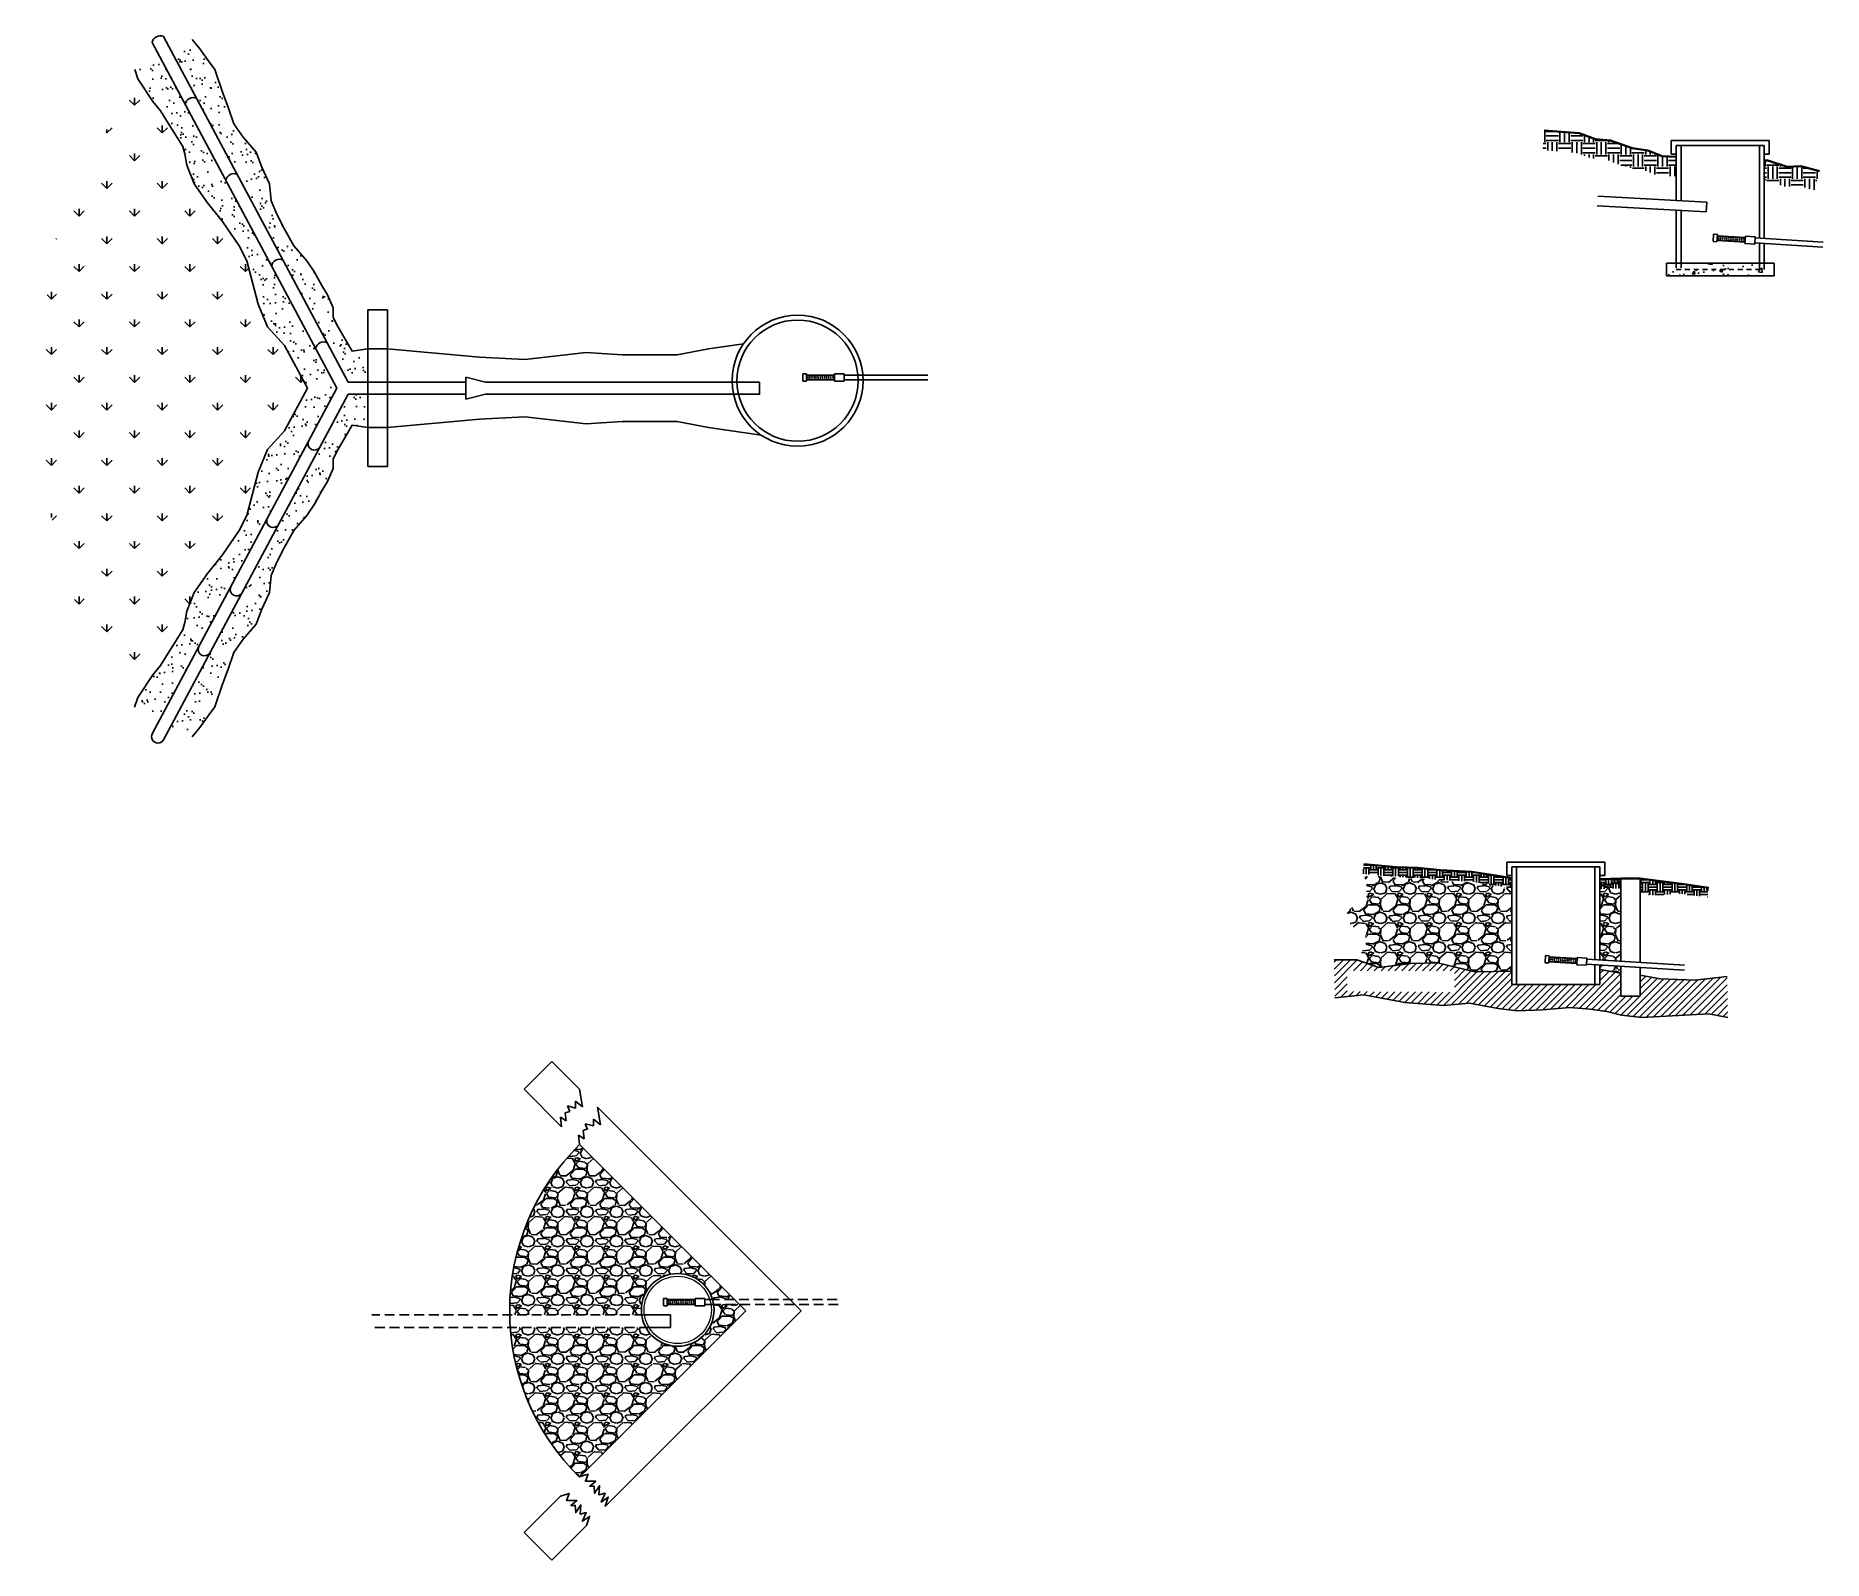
# Model space of a CAD drawing. Header units: feet. Extents: x 439.7 to 485.3, y 639.1 to 678.
import ezdxf

# ---------------------------------------------------------------- set-up
doc = ezdxf.new("R2010")
doc.units = ezdxf.units.FT
doc.header["$MEASUREMENT"] = 0
doc.linetypes.add('HIDDEN', pattern=[0.375, 0.25, -0.125])
doc.linetypes.add('HIDDEN2', pattern=[0.1875, 0.125, -0.0625])
doc.layers.add('2.Tblk.Text.User', color=7, linetype='Continuous', lineweight=18)
doc.layers.add('Ground', color=252, linetype='Continuous', lineweight=35)
for name, color, linetype in [('Antiseep Wall', 7, 'Continuous'), ('Collecter Drain', 7, 'Continuous'), ('Collector', 7, 'Continuous'), ('Collector Hatch', 254, 'Continuous'), ('Concrete Hatch', 252, 'Continuous'), ('Concrete Slab', 253, 'Continuous'), ('Earth Hatch', 252, 'Continuous'), ('Grass', 7, 'Continuous'), ('Gravel Hatch', 254, 'Continuous'), ('Spring Box', 7, 'Continuous'), ('Spring Box Hatch', 253, 'Continuous'), ('Trench', 252, 'Continuous')]:
    doc.layers.add(name, color=color, linetype=linetype)
pattern_1 = [(228.0128, (0.54, 0.75), (-5.999998674, -6.7500010062), [0.100902, -9.989316]), (184.9697, (0.4725, 0.675), (9.0000007886, 0.7499934803), [0.173151, -17.14194375]), (132.5104, (0.3, 0.66), (7.4999930388, -8.2500065054), [0.122091, -12.087024]), (267.2737, (0.0075, 0.4725), (0.7499970133, 15.0000002212), [0.1576785, -15.6101685]), (292.8337, (0, 0.315), (-3.750007429, 8.9999973088), [0.15461625, -15.30702975]), (357.2737, (0.06, 0.1725), (-15.0000002212, 0.7499970133), [0.1576785, -15.6101685]), (37.6942, (0.2175, 0.165), (-9.7500055092, -7.4999928039), [0.20852175, -20.64363675]), (72.2553, (0.3825, 0.2925), (5.250008072, 16.4999971734), [0.196866, -19.48974075]), (121.4296, (0.4425, 0.48), (-6.0000061756, 9.7499962774), [0.1582125, -15.66305475]), (175.2364, (0.36, 0.615), (8.2500007097, -0.7499936495), [0.180624, -8.85057225]), (222.3974, (0.18, 0.63), (-9.0000055133, -8.2499940615), [0.233586, -23.12503125]), (138.8141, (0.75, 0.465), (-5.25000221, 4.499997985), [0.07972575, -7.892883]), (171.4692, (0.69, 0.5175), (9.7499987136, -1.5000059325), [0.15167775, -15.01613325]), (225, (0.54, 0.54), (-8e-17, -0.75000023), [0.10606575, -0.954594]), (203.1986, (0.4875, 0.63), (3.749999798, 1.500000994), [0.0571185, -5.65471125]), (291.8014, (0.435, 0.6075), (-0.749999933, 2.250000205), [0.08077725, -3.9580965]), (30.9638, (0.465, 0.5325), (2.249998517, 1.500001863), [0.13119675, -4.24201725]), (161.5651, (0.5775, 0.6), (1.500000326, -0.7499988), [0.09486825, -2.27684025]), (16.3895, (0, 0.6075), (7.5000016488, 2.2499945324), [0.1329, -13.15713375]), (70.3462, (0.1275, 0.645), (-2.9999964355, -8.2500016017), [0.11149575, -11.038056]), (293.1986, (0.5775, 0.75), (-1.500000994, 3.749999798), [0.11423625, -5.5975935]), (343.6105, (0.6225, 0.645), (-7.5000016488, 2.2499945324), [0.1329, -13.15713375]), (339.444, (0, 0.1425), (-3.750001383, 1.499996997), [0.12816, -6.279843]), (294.7751, (0.12, 0.0975), (-3.749994142, 8.2500025664), [0.1073835, -10.63098225]), (66.8014, (0.585, 0), (1.500000994, 3.749999798), [0.11423625, -5.5975935]), (17.354, (0.63, 0.105), (-9.7500015143, -2.9999958767), [0.12572325, -12.446568]), (69.444, (0.2175, 0), (-1.499996997, -3.750001383), [0.06408, -6.343923]), (101.3099, (0.54, 0), (-0.749998224, 3.000000564), [0.0382425, -3.78602175]), (165.9638, (0.5325, 0.0375), (2.25000041, -0.749998543), [0.15461625, -2.9377125]), (186.009, (0.3825, 0.075), (7.4999998132, 0.7499994881), [0.1432875, -14.18544225]), (303.6901, (0.465, 0.465), (-0.750001, 1.49999967), [0.1081665, -2.59599675]), (353.1572, (0.525, 0.375), (12.7499995241, -1.5000059984), [0.1888455, -18.69567225]), (60.9454, (0.7125, 0.3525), (-3.0000000204, -5.2500002884), [0.077217, -7.6445055]), (90, (0.75, 0.42), (-0.75, 0.75), [0.045, -0.705]), (120.2564, (0.3675, 0.0975), (2.999996165, -5.250001842), [0.104193, -10.31514]), (48.0128, (0.315, 0.1875), (5.999998674, 6.7500010062), [0.201804, -9.888414]), (0, (0.45, 0.3375), (0.75, 0.75), [0.195, -0.555]), (325.3048, (0.645, 0.3375), (-7.4999956942, 5.2500064572), [0.1185855, -11.7399555]), (254.0546, (0.7425, 0.27), (-0.749999917, -3.000000095), [0.1092015, -5.350881]), (207.646, (0.7125, 0.165), (-14.2499968554, -7.5000057849), [0.17779875, -17.6021055]), (175.4261, (0.555, 0.0825), (-9.7500004187, 0.7499961009), [0.18809925, -18.6218055])]

msp = doc.modelspace()

# ---------------------------------------------------------------- hatches: boundary and pattern name
at = {"layer": 'Concrete Hatch'}
h = msp.add_hatch(dxfattribs=at)
h.set_pattern_fill('AR-CONC', color=256, scale=0.12, style=0)
h.set_pattern_definition([(50, (472.6087, 474.7174), (0.8607122, -0.0753026), [0.09, -0.99]), (355, (472.6087, 474.7174), (-0.1665016, 0.9026306), [0.072, -0.792]), (100.4514, (472.6804, 474.7111), (0.6942113, 0.8273275), [0.0764882, -0.8413705]), (46.1842, (472.6087, 474.9574), (1.280689, -0.198623), [0.135, -1.485]), (96.6356, (472.7154, 474.9408), (1.121595, 1.1689414), [0.114732, -1.262056]), (351.1842, (472.6087, 474.9574), (1.121594, 1.168942), [0.108, -1.188]), (21, (472.7287, 474.8974), (0.7162885, -0.4831427), [0.09, -0.99]), (326, (472.7287, 474.8974), (0.2919784, 0.87018), [0.072, -0.792]), (71.4514, (472.7884, 474.8571), (1.008267, 0.3870366), [0.0764882, -0.8413705]), (37.5, (472.6087, 474.71737), (0.01459183, 0.39947262), [0, -0.7824, 0, -0.804, 0, -0.795]), (7.5, (472.6087, 474.71737), (0.3156834, 0.4732941), [0, -0.4584, 0, -0.7644, 0, -0.303]), (327.5, (472.3411, 474.71737), (0.6405869, -0.02706585), [0, -0.3, 0, -0.936, 0, -1.242]), (317.5, (472.2211, 474.71737), (0.6998234, 0.120126), [0, -0.39, 0, -0.6216, 0, -0.882])])
h.paths.add_polyline_path([(484.05, 671.888), (484.05, 672.218), (481.3, 672.218), (481.3, 671.888)])
at = {"layer": 'Earth Hatch'}
h = msp.add_hatch(dxfattribs=at)
h.set_pattern_fill('EARTH', color=256, scale=1.25, style=0)
h.set_pattern_definition([(0, (472.6087, 474.71737), (0.3125, 0.3125), [0.3125, -0.3125]), (0, (472.6087, 474.83455), (0.3125, 0.3125), [0.3125, -0.3125]), (0, (472.6087, 474.95174), (0.3125, 0.3125), [0.3125, -0.3125]), (90, (472.64777, 474.9908), (-0.3125, 0.3125), [0.3125, -0.3125]), (90, (472.76496, 474.9908), (-0.3125, 0.3125), [0.3125, -0.3125]), (90, (472.88215, 474.9908), (-0.3125, 0.3125), [0.3125, -0.3125])])
h.paths.add_polyline_path([(481.193, 674.945), (480.828, 675.091), (480.426, 675.146), (479.879, 675.346), (479.496, 675.383), (479.076, 675.528), (478.182, 675.601), (478.142, 675.103), (478.972, 675.035), (479.389, 674.891), (479.768, 674.855), (480.305, 674.658), (480.699, 674.604), (481.086, 674.449), (481.55, 674.43), (481.55, 674.93)])
h.paths.add_polyline_path([(484.679, 674.187), (485.076, 674.08), (485.206, 674.562), (484.732, 674.69), (484.385, 674.672), (483.893, 674.836), (483.8, 674.836), (483.8, 674.336), (483.812, 674.336), (484.317, 674.167)])
h = msp.add_hatch(dxfattribs=at)
h.set_pattern_fill('EARTH', color=256, scale=0.75, style=0)
h.set_pattern_definition([(0, (472.6087, 474.71737), (0.1875, 0.1875), [0.1875, -0.1875]), (0, (472.6087, 474.78768), (0.1875, 0.1875), [0.1875, -0.1875]), (0, (472.6087, 474.858), (0.1875, 0.1875), [0.1875, -0.1875]), (90, (472.63215, 474.88143), (-0.1875, 0.1875), [0.1875, -0.1875]), (90, (472.70246, 474.88143), (-0.1875, 0.1875), [0.1875, -0.1875]), (90, (472.77277, 474.88143), (-0.1875, 0.1875), [0.1875, -0.1875])])
h.paths.add_polyline_path([(476.332, 656.683), (475.536, 656.722), (474.954, 656.78), (474.411, 656.8), (473.577, 656.877), (473.554, 656.628), (474.395, 656.55), (474.937, 656.531), (475.518, 656.473), (476.306, 656.434), (477.011, 656.32), (477.354, 656.267), (477.354, 656.52), (477.05, 656.567)])
h.paths.add_polyline_path([(480.135, 656.509), (479.604, 656.497), (479.604, 656.247), (480.111, 656.258), (480.135, 656.253)])
h.paths.add_polyline_path([(482.385, 656.276), (481.687, 656.373), (480.635, 656.509), (480.635, 656.146), (480.929, 656.083), (481.676, 656.122), (482.351, 656.029)])
at = {"layer": 'Grass'}
h = msp.add_hatch(dxfattribs=at)
h.set_pattern_fill('GRASS', color=256, style=0)
h.set_pattern_definition([(90, (472.6087, 474.7174), (-0.7071068, 0.7071068), [0.1875, -1.2267136]), (45, (472.6087, 474.7174), (-0.707107, 0.707107), [0.1875, -0.8125]), (135, (472.6087, 474.7174), (-0.707107, -0.707107), [0.1875, -0.8125])])
h.paths.add_polyline_path([(445.597, 670.593), (445.357, 671.168), (445.069, 672.27), (444.877, 672.653), (444.446, 673.276), (444.062, 673.755), (443.726, 674.235), (443.535, 674.714), (443.487, 675.001), (443.439, 675.193), (443.103, 675.72), (442.863, 676.103), (442.671, 676.343), (442.288, 676.918), (442.209, 677.154), (440.209, 672.863), (439.682, 669.584), (439.723, 666.993), (440.857, 662.985), (442.247, 661.008), (442.288, 661.13), (442.671, 661.705), (442.863, 661.945), (443.103, 662.328), (443.439, 662.855), (443.487, 663.047), (443.535, 663.334), (443.726, 663.813), (444.062, 664.292), (444.446, 664.771), (444.877, 665.394), (445.069, 665.778), (445.357, 666.88), (445.597, 667.455), (446.028, 667.934), (446.616, 669.024), (446.028, 670.114)])
at = {"layer": 'Gravel Hatch'}
h = msp.add_hatch(dxfattribs=at)
h.set_pattern_fill('AR-SAND', color=256, scale=0.25, style=0)
h.set_pattern_definition([(37.5, (472.6087, 474.71737), (-0.01574834, 0.48170594), [0, -0.38, 0, -0.425, 0, -0.40625]), (7.5, (472.6087, 474.71737), (0.4424442, 0.7055365), [0, -0.205, 0, -0.3425, 0, -0.13125]), (327.5, (472.3012, 474.71737), (0.7785355, 0.0014148), [0, -0.125, 0, -0.45, 0, -0.5875]), (317.5, (472.3012, 474.71737), (0.7515317, 0.219419), [0, -0.0625, 0, -0.295, 0, -0.3375])])
h.paths.add_polyline_path([(442.866, 677.446), (442.209, 677.154), (442.288, 676.918), (442.671, 676.343), (442.863, 676.103), (443.103, 675.72), (443.439, 675.193), (443.487, 675.001), (443.535, 674.714), (443.726, 674.235), (444.062, 673.755), (444.446, 673.276), (444.877, 672.653), (445.069, 672.27), (445.357, 671.168), (445.597, 670.593), (446.028, 670.114), (446.616, 669.024), (446.028, 667.934), (445.597, 667.455), (445.357, 666.88), (445.069, 665.778), (444.877, 665.394), (444.446, 664.771), (444.062, 664.292), (443.726, 663.813), (443.535, 663.334), (443.487, 663.047), (443.439, 662.855), (443.103, 662.328), (442.863, 661.945), (442.671, 661.705), (442.288, 661.13), (442.206, 660.885), (442.894, 660.655), (447.366, 669.024)])
h.paths.add_polyline_path([(447.131, 671.408), (446.987, 671.647), (446.796, 671.983), (446.604, 672.27), (446.268, 672.653), (446.028, 673.085), (445.837, 673.468), (445.693, 673.803), (445.645, 674.235), (445.453, 674.666), (445.309, 675.049), (444.973, 675.432), (444.734, 675.768), (444.59, 676.199), (444.446, 676.582), (444.254, 677.157), (444.11, 677.349), (443.87, 677.684), (443.678, 677.924), (443.139, 677.635), (447.657, 669.179), (448.157, 669.179), (448.157, 670.024), (447.755, 669.97), (447.371, 670.641), (447.275, 670.833), (447.275, 671.072)])
h.paths.add_polyline_path([(447.275, 667.215), (447.371, 667.407), (447.755, 668.077), (448.157, 668.024), (448.157, 668.868), (447.657, 668.868), (443.139, 660.412), (443.678, 660.124), (443.87, 660.364), (444.11, 660.699), (444.254, 660.891), (444.446, 661.466), (444.59, 661.849), (444.734, 662.28), (444.973, 662.615), (445.309, 662.999), (445.453, 663.382), (445.645, 663.813), (445.693, 664.244), (445.837, 664.58), (446.028, 664.963), (446.268, 665.394), (446.604, 665.778), (446.796, 666.065), (446.987, 666.4), (447.131, 666.64), (447.275, 666.975)])
h = msp.add_hatch(dxfattribs=at)
h.set_pattern_fill('GRAVEL', color=256, scale=0.75, style=0)
h.set_pattern_definition(pattern_1)
h.paths.add_polyline_path([(475.459, 654.357), (476.41, 654.125), (477.354, 654.144), (477.354, 656.259), (477.126, 656.271), (476.944, 656.311), (476.742, 656.344), (476.547, 656.396), (476.395, 656.421), (476.186, 656.43), (476.024, 656.436), (475.838, 656.433), (475.539, 656.448), (475.253, 656.491), (475.006, 656.509), (474.566, 656.518), (474.298, 656.536), (474.127, 656.548), (473.907, 656.573), (473.785, 656.576), (473.695, 656.562), (473.595, 656.55), (473.645, 656.386), (473.657, 655.997), (473.381, 655.871), (473.155, 655.658), (473.243, 655.319), (473.62, 655.08), (473.632, 654.829), (473.412, 654.432), (473.965, 654.241), (474.78, 654.338)])
h.paths.add_polyline_path([(480.135, 656.509), (479.604, 656.497), (479.604, 654.43), (480.135, 654.397)])
h.paths.add_polyline_path([(479.604, 654.304), (479.604, 654.191), (480.135, 654.091), (480.135, 654.272)])
h = msp.add_hatch(dxfattribs=at)
h.set_pattern_fill('GRAVEL', color=256, scale=0.75, style=0)
h.set_pattern_definition(pattern_1)
h.paths.add_polyline_path([(456.958, 645.762), (457.518, 645.762), (453.562, 649.718, 0.205756), (451.78, 645.377), (455.147, 645.377, -0.033492), (455.139, 645.501, -0.866812)])
h.paths.add_polyline_path([(451.795, 645.047, 0.182435), (453.556, 641.238), (453.572, 641.243), (457.805, 645.475), (457.643, 645.637), (456.985, 645.637, -0.036748), (456.995, 645.501, -0.772353), (455.258, 645.047)])
at = {"layer": 'Spring Box Hatch'}
h = msp.add_hatch(dxfattribs=at)
h.set_pattern_fill('ANSI31', color=256, style=0)
h.paths.add_polyline_path([(475.459, 654.357), (474.78, 654.338), (473.965, 654.241), (473.402, 654.435), (472.82, 654.435), (472.84, 653.466), (473.577, 653.543), (474.625, 653.349), (475.614, 653.272), (476.274, 653.33), (477.011, 653.194), (477.496, 653.136), (478.136, 653.156), (478.835, 653.214), (479.359, 653.175), (479.785, 653.117), (480.154, 653.02), (480.678, 652.962), (482.385, 653.059), (482.87, 652.962), (482.851, 654.009), (482.036, 653.912), (481.143, 653.95), (480.635, 654.045), (480.635, 653.509), (480.135, 653.509), (480.135, 654.091), (479.604, 654.191), (479.604, 653.804), (477.354, 653.804), (477.354, 654.144), (476.41, 654.125)])
h.paths.add_polyline_path([(475.896, 653.61), (473.157, 653.626), (473.157, 654.158), (475.896, 654.151)], flags=16)

# ---------------------------------------------------------------- linework, layer by layer
at = {"layer": '2.Tblk.Text.User'}
for p, q in [((460.319, 669.233), (460.319, 669.358)), ((456.762, 645.637), (456.762, 645.762))]:
    msp.add_line(p, q, dxfattribs=at)
for centre, radius in [((482.64, 672.886), 0.00714), ((482.64, 672.849), 0.00714), ((482.641, 672.812), 0.0073), ((482.684, 672.886), 0.00714), ((482.684, 672.849), 0.00714), ((482.684, 672.812), 0.0073), ((482.738, 672.878), 0.00714), ((482.738, 672.841), 0.00714), ((482.739, 672.805), 0.0073), ((482.795, 672.875), 0.00714), ((482.795, 672.839), 0.00714), ((482.796, 672.802), 0.0073), ((482.84, 672.874), 0.00714), ((482.84, 672.837), 0.00714), ((482.841, 672.801), 0.0073), ((482.895, 672.867), 0.00714), ((482.895, 672.83), 0.00714), ((482.895, 672.793), 0.0073), ((482.952, 672.864), 0.00714), ((482.952, 672.827), 0.00714), ((482.952, 672.791), 0.0073), ((483.005, 672.862), 0.00714), ((483.005, 672.825), 0.00714), ((483.006, 672.789), 0.0073), ((483.062, 672.859), 0.00714), ((483.062, 672.823), 0.00714), ((483.063, 672.786), 0.0073), ((483.107, 672.858), 0.00714), ((483.107, 672.821), 0.00714), ((483.108, 672.785), 0.0073), ((483.162, 672.851), 0.00714), ((483.162, 672.814), 0.00714), ((483.162, 672.777), 0.0073), ((483.219, 672.848), 0.00714), ((483.219, 672.811), 0.00714), ((483.219, 672.775), 0.0073), ((483.275, 672.845), 0.00714), ((483.275, 672.808), 0.00714), ((483.275, 672.772), 0.0073), ((459.392, 669.33), 0.00714), ((459.394, 669.293), 0.00714), ((459.436, 669.333), 0.00714), ((459.438, 669.296), 0.00714), ((459.49, 669.329), 0.00714), ((459.493, 669.292), 0.00714), ((459.547, 669.329), 0.00714), ((459.55, 669.292), 0.00714), ((459.593, 669.331), 0.00714), ((459.595, 669.294), 0.00714), ((459.647, 669.327), 0.00714), ((459.65, 669.29), 0.00714), ((459.705, 669.327), 0.00714), ((459.707, 669.29), 0.00714), ((459.758, 669.329), 0.00714), ((459.76, 669.292), 0.00714), ((459.815, 669.329), 0.00714), ((459.817, 669.293), 0.00714), ((459.86, 669.331), 0.00714), ((459.863, 669.294), 0.00714), ((459.915, 669.327), 0.00714), ((459.917, 669.29), 0.00714), ((459.972, 669.327), 0.00714), ((459.974, 669.291), 0.00714), ((460.028, 669.328), 0.00714), ((460.03, 669.291), 0.00714), ((459.397, 669.257), 0.0073), ((459.441, 669.26), 0.0073), ((459.495, 669.255), 0.0073), ((459.553, 669.256), 0.0073), ((459.598, 669.258), 0.0073), ((459.653, 669.253), 0.0073), ((459.71, 669.254), 0.0073), ((459.763, 669.256), 0.0073), ((459.82, 669.256), 0.0073), ((459.866, 669.258), 0.0073), ((459.92, 669.254), 0.0073), ((459.977, 669.254), 0.0073), ((460.033, 669.255), 0.0073), ((478.347, 654.478), 0.00714), ((478.347, 654.442), 0.00714), ((478.347, 654.405), 0.0073), ((478.39, 654.478), 0.00714), ((478.39, 654.442), 0.00714), ((478.391, 654.405), 0.0073), ((478.444, 654.471), 0.00714), ((478.444, 654.434), 0.00714), ((478.445, 654.398), 0.0073), ((478.502, 654.468), 0.00714), ((478.502, 654.431), 0.00714), ((478.502, 654.395), 0.0073), ((478.547, 654.467), 0.00714), ((478.547, 654.43), 0.00714), ((478.548, 654.394), 0.0073), ((478.601, 654.459), 0.00714), ((478.601, 654.423), 0.00714), ((478.602, 654.386), 0.0073), ((478.658, 654.456), 0.00714), ((478.658, 654.42), 0.00714), ((478.659, 654.383), 0.0073), ((478.712, 654.455), 0.00714), ((478.712, 654.418), 0.00714), ((478.712, 654.382), 0.0073), ((478.769, 654.452), 0.00714), ((478.769, 654.415), 0.00714), ((478.769, 654.379), 0.0073), ((478.814, 654.451), 0.00714), ((478.814, 654.414), 0.00714), ((478.815, 654.378), 0.0073), ((478.868, 654.443), 0.00714), ((478.868, 654.407), 0.00714), ((478.869, 654.37), 0.0073), ((478.925, 654.441), 0.00714), ((478.925, 654.404), 0.00714), ((478.926, 654.367), 0.0073), ((478.981, 654.438), 0.00714), ((478.981, 654.401), 0.00714), ((478.982, 654.364), 0.0073), ((456.067, 645.501), 0.859), ((455.836, 645.734), 0.00714), ((455.838, 645.697), 0.00714), ((455.841, 645.661), 0.0073), ((455.879, 645.737), 0.00714), ((455.882, 645.7), 0.00714), ((455.885, 645.664), 0.0073), ((455.934, 645.733), 0.00714), ((455.936, 645.696), 0.00714), ((455.939, 645.66), 0.0073), ((455.991, 645.733), 0.00714), ((455.993, 645.697), 0.00714), ((455.996, 645.66), 0.0073), ((456.037, 645.735), 0.00714), ((456.039, 645.698), 0.00714), ((456.042, 645.662), 0.0073), ((456.091, 645.731), 0.00714), ((456.093, 645.694), 0.00714), ((456.096, 645.658), 0.0073), ((456.148, 645.731), 0.00714), ((456.15, 645.695), 0.00714), ((456.153, 645.658), 0.0073), ((456.201, 645.733), 0.00714), ((456.204, 645.696), 0.00714), ((456.207, 645.66), 0.0073), ((456.259, 645.734), 0.00714), ((456.261, 645.697), 0.00714), ((456.264, 645.66), 0.0073), ((456.304, 645.735), 0.00714), ((456.306, 645.698), 0.00714), ((456.309, 645.662), 0.0073), ((456.359, 645.731), 0.00714), ((456.361, 645.694), 0.00714), ((456.364, 645.658), 0.0073), ((456.416, 645.732), 0.00714), ((456.418, 645.695), 0.00714), ((456.421, 645.658), 0.0073), ((456.472, 645.732), 0.00714), ((456.474, 645.695), 0.00714), ((456.477, 645.659), 0.0073)]:
    msp.add_circle(centre, radius, dxfattribs=at)
at = {"layer": 'Antiseep Wall'}
for p, q in [((448.157, 669.024), (448.157, 671.024)), ((448.157, 671.024), (448.657, 671.024)), ((448.657, 669.024), (448.657, 671.024)), ((448.157, 670.024), (448.657, 670.024)), ((448.157, 669.024), (448.157, 667.024)), ((448.657, 669.024), (448.657, 667.024)), ((448.157, 668.024), (448.657, 668.024)), ((448.157, 667.024), (448.657, 667.024)), ((480.135, 656.509), (480.135, 654.397)), ((480.135, 656.509), (480.635, 656.509)), ((480.635, 656.509), (480.635, 654.366)), ((480.135, 654.272), (480.135, 653.509)), ((480.635, 654.241), (480.635, 653.509)), ((480.135, 653.509), (480.635, 653.509)), ((452.855, 651.839), (452.148, 651.132)), ((453.562, 651.132), (452.855, 651.839)), ((453.105, 650.175), (452.148, 651.132)), ((453.562, 651.132), (453.637, 650.681)), ((453.459, 650.651), (453.252, 650.71)), ((453.252, 650.71), (453.312, 650.562)), ((453.637, 650.681), (453.459, 650.828)), ((453.459, 650.828), (453.459, 650.651)), ((459.219, 645.475), (454.019, 650.675)), ((454.019, 650.675), (454.094, 650.224)), ((453.312, 650.562), (453.193, 650.533)), ((453.193, 650.533), (453.223, 650.326)), ((453.65, 650.076), (453.762, 650.121)), ((453.916, 650.194), (453.709, 650.253)), ((453.709, 650.253), (453.768, 650.106)), ((453.762, 650.121), (453.768, 650.106)), ((454.094, 650.224), (453.916, 650.372)), ((453.916, 650.372), (453.916, 650.194)), ((453.679, 649.869), (453.532, 649.958)), ((453.532, 649.958), (453.562, 649.718)), ((457.805, 645.475), (453.562, 649.718)), ((453.65, 650.076), (453.65, 650.076)), ((453.65, 650.076), (453.679, 649.869)), ((457.805, 645.475), (453.572, 641.243)), ((454.218, 640.486), (459.219, 645.475)), ((453.077, 640.747), (452.148, 639.818)), ((452.148, 639.818), (452.855, 639.111)), ((452.855, 639.111), (453.739, 639.995))]:
    msp.add_line(p, q, dxfattribs=at)
for points in [[(454.218, 640.486), (454.295, 640.722), (454.114, 640.596), (454.212, 640.819), (454.058, 640.778), (454.072, 641.014), (453.947, 640.819), (453.933, 641.001), (453.821, 641.001), (453.975, 641.126), (453.71, 641.126), (453.779, 641.307), (453.556, 641.238)], [(453.739, 639.995), (453.816, 640.231), (453.635, 640.106), (453.732, 640.329), (453.579, 640.287), (453.593, 640.524), (453.467, 640.329), (453.453, 640.51), (453.342, 640.51), (453.495, 640.635), (453.23, 640.635), (453.3, 640.816), (453.077, 640.747)]]:
    msp.add_lwpolyline(points, dxfattribs=at)
at = {"layer": 'Collecter Drain'}
for p, q in [((442.944, 677.999), (447.657, 669.179)), ((442.653, 677.844), (447.366, 669.024)), ((482.334, 673.772), (479.551, 673.924)), ((482.32, 673.522), (479.538, 673.674)), ((482.334, 673.772), (482.32, 673.522)), ((482.498, 672.777), (482.508, 672.943)), ((482.518, 672.952), (482.604, 672.946)), ((482.593, 672.762), (482.604, 672.946)), ((482.506, 672.767), (482.593, 672.762)), ((482.594, 672.792), (483.309, 672.748)), ((482.602, 672.916), (483.316, 672.873)), ((483.307, 672.718), (483.318, 672.903)), ((483.307, 672.718), (483.557, 672.703)), ((483.318, 672.903), (483.568, 672.887)), ((483.557, 672.703), (483.568, 672.887)), ((483.559, 672.733), (485.297, 672.626)), ((483.566, 672.857), (485.305, 672.751)), ((450.659, 669.304), (450.659, 668.743)), ((450.659, 669.304), (450.659, 668.743)), ((450.659, 669.304), (451.159, 669.179)), ((459.257, 669.212), (459.257, 669.379)), ((459.266, 669.388), (459.352, 669.388)), ((459.352, 669.203), (459.352, 669.388)), ((459.352, 669.358), (460.068, 669.358)), ((460.068, 669.203), (460.068, 669.388)), ((460.068, 669.388), (460.319, 669.388)), ((460.319, 669.203), (460.319, 669.388)), ((460.319, 669.215), (460.319, 669.376)), ((460.319, 669.358), (462.451, 669.358)), ((442.653, 660.204), (447.366, 669.024)), ((442.944, 660.049), (447.657, 668.868)), ((447.657, 669.179), (448.157, 669.179)), ((447.657, 668.868), (448.157, 668.868)), ((448.157, 669.179), (450.659, 669.179)), ((448.157, 668.868), (450.659, 668.868)), ((450.659, 668.743), (451.159, 668.868)), ((451.159, 669.179), (458.157, 669.179)), ((451.159, 668.868), (458.157, 668.868)), ((459.266, 669.203), (459.352, 669.203)), ((459.352, 669.233), (460.068, 669.233)), ((460.068, 669.203), (460.319, 669.203)), ((460.319, 669.233), (462.451, 669.233)), ((478.204, 654.369), (478.215, 654.536)), ((478.213, 654.36), (478.299, 654.354)), ((478.224, 654.544), (478.31, 654.539)), ((478.299, 654.354), (478.31, 654.539)), ((478.301, 654.384), (479.015, 654.34)), ((478.309, 654.509), (479.023, 654.465)), ((479.014, 654.311), (479.025, 654.495)), ((479.014, 654.311), (479.264, 654.295)), ((479.025, 654.495), (479.275, 654.48)), ((479.264, 654.295), (479.275, 654.48)), ((479.265, 654.325), (481.763, 654.172)), ((479.273, 654.45), (481.767, 654.297)), ((479.604, 653.804), (477.354, 653.804)), ((457.805, 645.475), (453.562, 649.718)), ((455.701, 645.617), (455.701, 645.784)), ((455.71, 645.793), (455.796, 645.793)), ((455.71, 645.608), (455.796, 645.608)), ((455.796, 645.608), (455.796, 645.793)), ((455.796, 645.763), (456.512, 645.762)), ((455.796, 645.638), (456.512, 645.637)), ((456.512, 645.607), (456.512, 645.792)), ((456.512, 645.792), (456.762, 645.792)), ((456.512, 645.607), (456.762, 645.607)), ((456.762, 645.607), (456.762, 645.792)), ((456.762, 645.762), (456.886, 645.762)), ((456.762, 645.637), (456.915, 645.637)), ((455.217, 645.377), (455.882, 645.377)), ((455.882, 645.377), (455.882, 645.047)), ((455.338, 645.047), (455.882, 645.047))]:
    msp.add_line(p, q, dxfattribs=at)
at = {"layer": 'Collecter Drain', "linetype": 'HIDDEN'}
for p, q in [((456.886, 645.762), (460.243, 645.762)), ((456.915, 645.637), (460.243, 645.637)), ((455.217, 645.377), (448.257, 645.377)), ((455.338, 645.047), (448.257, 645.047))]:
    msp.add_line(p, q, dxfattribs=at)
at = {"layer": 'Collecter Drain'}
msp.add_lwpolyline([(458.157, 669.179), (458.157, 668.868), (458.157, 668.868)], dxfattribs=at)
for centre, radius, start, end in [((442.858, 677.811), 0.207, 65.2376, 171.0009), ((443.701, 676.234), 0.207, 65.2376, 171.0009), ((444.738, 674.292), 0.207, 65.2376, 171.0009), ((482.517, 672.943), 0.009, 86.4915, 176.4915), ((482.507, 672.776), 0.009, 176.4915, 266.4915), ((445.905, 672.109), 0.207, 65.2376, 171.0009), ((447.032, 669.999), 0.207, 65.2376, 171.0009), ((459.266, 669.379), 0.009, 89.9685, 179.9685), ((459.266, 669.212), 0.009, 179.9685, 269.9685), ((446.796, 667.607), 0.165, 154.1949, 329.5667), ((445.741, 665.632), 0.165, 154.1949, 329.5667), ((444.808, 663.886), 0.165, 154.1949, 329.5667), ((443.992, 662.358), 0.165, 154.1949, 329.5667), ((442.802, 660.132), 0.165, 154.1949, 329.5667), ((478.213, 654.369), 0.009, 176.4915, 266.4915), ((478.224, 654.535), 0.009, 86.4915, 176.4915), ((455.71, 645.784), 0.009, 89.9685, 179.9685), ((455.71, 645.617), 0.009, 179.9685, 269.9685)]:
    msp.add_arc(centre, radius, start, end, dxfattribs=at)
at = {"layer": 'Collector'}
for p, q in [((453.223, 650.326), (453.075, 650.415)), ((453.075, 650.415), (453.105, 650.175))]:
    msp.add_line(p, q, dxfattribs=at)
at = {"layer": 'Collector Hatch'}
msp.add_arc((457.722, 645.475), 5.943, 134.4376, 225.5624, dxfattribs=at)
at = {"layer": 'Concrete Slab'}
for p, q in [((481.3, 672.218), (484.05, 672.218)), ((481.3, 671.888), (481.3, 672.218)), ((484.05, 671.888), (484.05, 672.218)), ((481.3, 671.888), (484.05, 671.888))]:
    msp.add_line(p, q, dxfattribs=at)
at = {"layer": 'Ground'}
for points in [[(481.55, 674.93), (481.193, 674.945), (480.828, 675.091), (480.426, 675.146), (479.879, 675.346), (479.496, 675.383), (479.076, 675.528), (478.182, 675.601)], [(485.206, 674.562), (484.732, 674.69), (484.385, 674.672), (483.893, 674.836), (483.8, 674.836)], [(477.354, 656.52), (477.05, 656.567), (476.332, 656.683), (475.536, 656.722), (474.954, 656.78), (474.411, 656.8), (473.577, 656.877)], [(482.385, 656.276), (481.687, 656.373), (480.635, 656.509), (480.135, 656.509), (479.604, 656.497)]]:
    msp.add_lwpolyline(points, dxfattribs=at)
at = {"layer": 'Spring Box'}
for p, q in [((481.425, 674.999), (481.425, 675.343)), ((481.425, 675.343), (483.925, 675.343)), ((481.55, 675.218), (483.8, 675.218)), ((481.55, 673.815), (481.55, 675.218)), ((481.675, 673.808), (481.675, 675.218)), ((483.675, 672.851), (483.675, 675.218)), ((483.8, 672.843), (483.8, 675.218)), ((483.925, 674.999), (483.925, 675.343)), ((481.425, 674.999), (481.55, 674.999)), ((483.8, 674.999), (483.925, 674.999)), ((481.55, 672.218), (481.55, 673.564)), ((481.675, 672.218), (481.675, 673.557)), ((483.675, 672.218), (483.675, 672.725)), ((483.8, 672.218), (483.8, 672.718)), ((477.229, 656.586), (477.229, 656.929)), ((477.229, 656.929), (479.729, 656.929)), ((477.229, 656.586), (477.354, 656.586)), ((477.354, 656.804), (479.604, 656.804)), ((477.354, 653.804), (477.354, 656.804)), ((477.479, 653.804), (477.479, 656.804)), ((479.479, 654.437), (479.479, 656.804)), ((479.604, 654.43), (479.604, 656.804)), ((479.604, 656.586), (479.729, 656.586)), ((479.729, 656.586), (479.729, 656.929)), ((480.135, 656.509), (480.635, 656.509)), ((473.402, 654.435), (472.82, 654.435)), ((473.965, 654.241), (473.402, 654.435)), ((474.78, 654.338), (473.965, 654.241)), ((475.459, 654.357), (474.78, 654.338)), ((476.41, 654.125), (475.459, 654.357)), ((479.479, 653.804), (479.479, 654.312)), ((479.604, 653.804), (479.604, 654.304)), ((477.354, 654.144), (476.41, 654.125)), ((480.135, 654.091), (479.604, 654.191)), ((481.143, 653.95), (480.635, 654.045)), ((482.036, 653.912), (481.143, 653.95)), ((482.851, 654.009), (482.036, 653.912)), ((472.84, 653.466), (473.577, 653.543)), ((473.577, 653.543), (474.625, 653.349)), ((474.625, 653.349), (475.614, 653.272)), ((475.614, 653.272), (476.274, 653.33)), ((476.274, 653.33), (477.011, 653.194)), ((477.011, 653.194), (477.496, 653.136)), ((477.496, 653.136), (478.136, 653.156)), ((478.136, 653.156), (478.835, 653.214)), ((478.835, 653.214), (479.359, 653.175)), ((479.359, 653.175), (479.785, 653.117)), ((479.785, 653.117), (480.154, 653.02)), ((480.154, 653.02), (480.678, 652.962)), ((480.678, 652.962), (482.385, 653.059)), ((482.385, 653.059), (482.87, 652.962))]:
    msp.add_line(p, q, dxfattribs=at)
at = {"layer": 'Spring Box', "linetype": 'HIDDEN2'}
for p, q in [((481.55, 672.218), (481.55, 672.051)), ((481.55, 672.051), (483.8, 672.051)), ((481.675, 672.218), (481.675, 672.051))]:
    msp.add_line(p, q, dxfattribs=at)
at = {"layer": 'Spring Box', "linetype": 'HIDDEN'}
for p, q in [((483.675, 672.218), (483.675, 672.051)), ((483.8, 672.218), (483.8, 672.051))]:
    msp.add_line(p, q, dxfattribs=at)
at = {"layer": 'Spring Box'}
for centre, radius in [((459.127, 669.215), 1.672), ((459.127, 669.215), 1.547), ((456.067, 645.501), 0.928)]:
    msp.add_circle(centre, radius, dxfattribs=at)
at = {"layer": 'Trench'}
for points in [[(443.678, 677.924), (443.87, 677.684), (444.11, 677.349), (444.254, 677.157), (444.446, 676.582), (444.59, 676.199), (444.734, 675.768), (444.973, 675.432), (445.309, 675.049), (445.453, 674.666), (445.645, 674.235), (445.693, 673.803), (445.837, 673.468), (446.028, 673.085), (446.268, 672.653), (446.604, 672.27), (446.796, 671.983), (446.987, 671.647), (447.131, 671.408), (447.275, 671.072), (447.275, 670.833), (447.371, 670.641), (447.755, 669.97), (448.157, 670.024)], [(446.616, 669.024), (446.028, 670.114), (445.597, 670.593), (445.357, 671.168), (445.069, 672.27), (444.877, 672.653), (444.446, 673.276), (444.062, 673.755), (443.726, 674.235), (443.535, 674.714), (443.487, 675.001), (443.439, 675.193), (443.103, 675.72), (442.863, 676.103), (442.671, 676.343), (442.288, 676.918), (442.209, 677.154)], [(448.657, 670.024), (451.006, 669.816), (452.169, 669.755), (453.731, 669.938), (454.649, 669.877), (456.057, 669.877), (456.853, 670.03), (457.746, 670.158)], [(446.616, 669.024), (446.028, 667.934), (445.597, 667.455), (445.357, 666.88), (445.069, 665.778), (444.877, 665.394), (444.446, 664.771), (444.062, 664.292), (443.726, 663.813), (443.535, 663.334), (443.487, 663.047), (443.439, 662.855), (443.103, 662.328), (442.863, 661.945), (442.671, 661.705), (442.288, 661.13), (442.206, 660.885)], [(443.678, 660.124), (443.87, 660.364), (444.11, 660.699), (444.254, 660.891), (444.446, 661.466), (444.59, 661.849), (444.734, 662.28), (444.973, 662.615), (445.309, 662.999), (445.453, 663.382), (445.645, 663.813), (445.693, 664.244), (445.837, 664.58), (446.028, 664.963), (446.268, 665.394), (446.604, 665.778), (446.796, 666.065), (446.987, 666.4), (447.131, 666.64), (447.275, 666.975), (447.275, 667.215), (447.371, 667.407), (447.755, 668.077), (448.157, 668.024)], [(448.657, 668.024), (451.006, 668.232), (452.169, 668.293), (453.731, 668.11), (454.649, 668.171), (456.057, 668.171), (456.853, 668.018), (458.197, 667.825)]]:
    msp.add_lwpolyline(points, dxfattribs=at)

doc.saveas('drawing.dxf')
